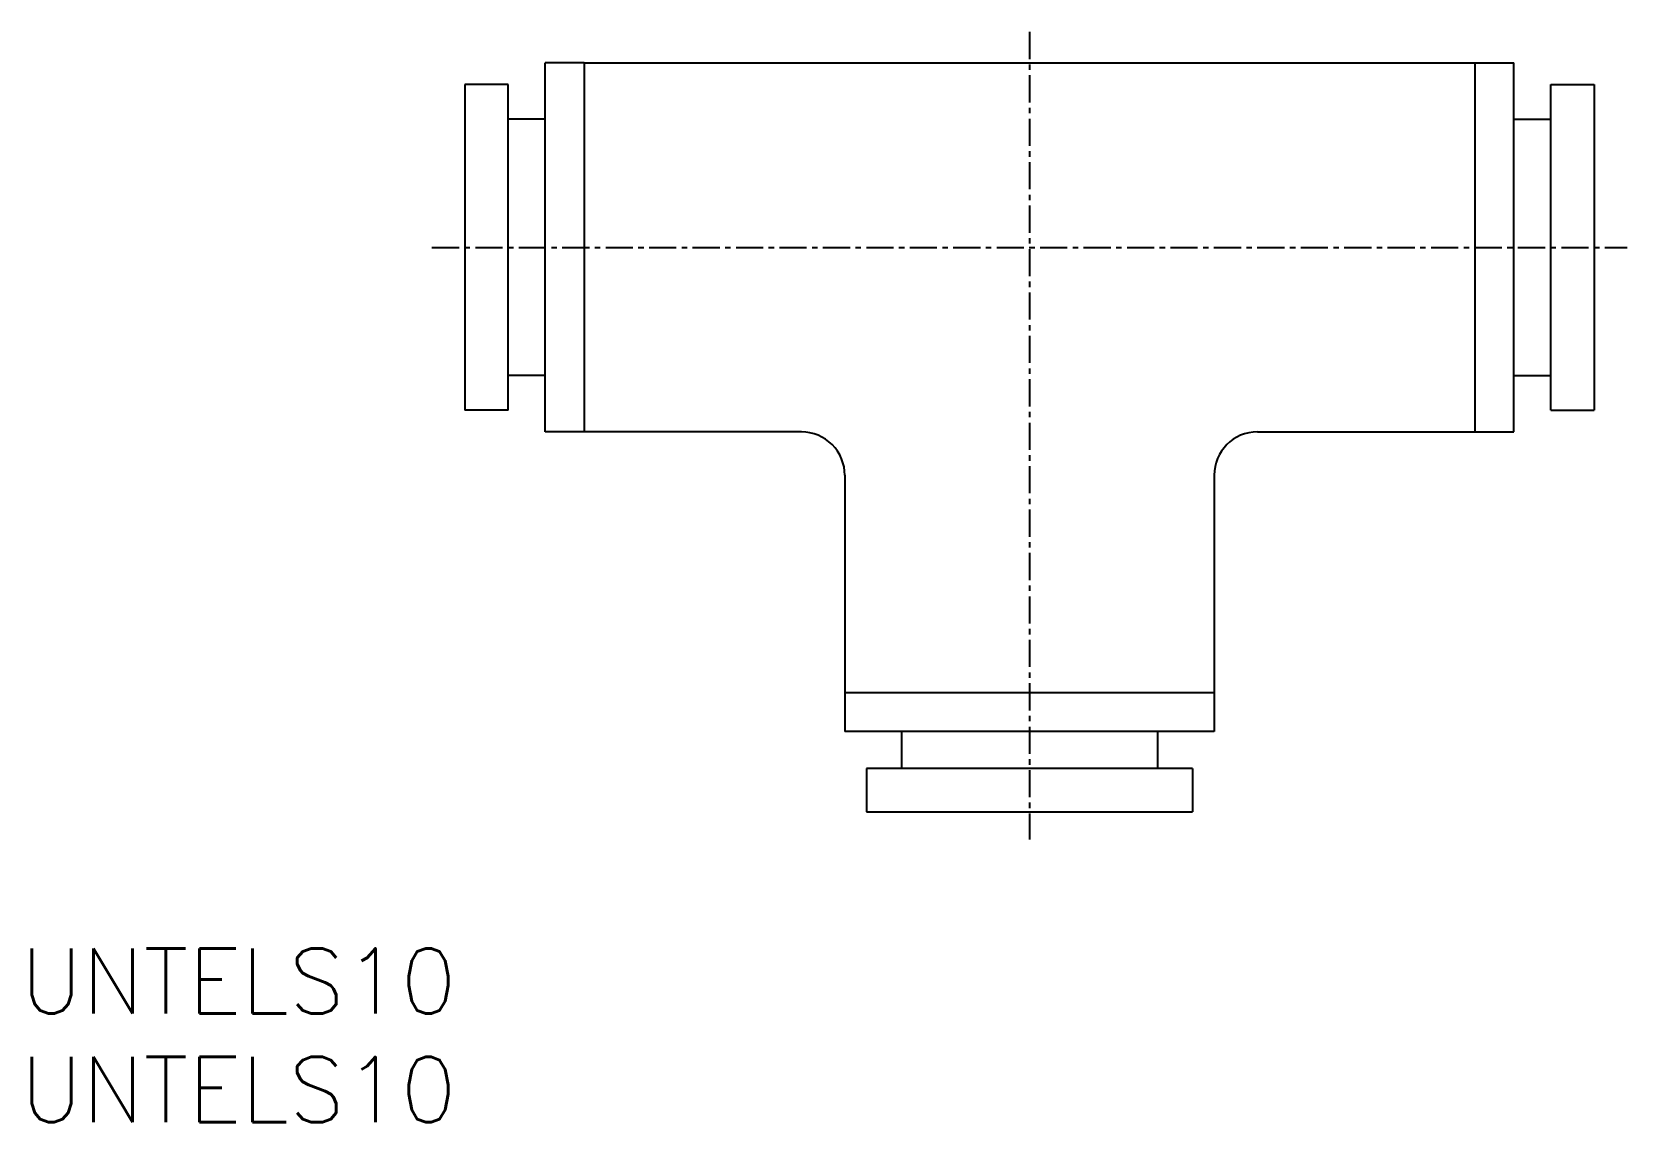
# Model space of a CAD drawing. Extents: x 0.5 to 74, y 0 to 50.2.
import ezdxf

# ---------------------------------------------------------------- set-up
doc = ezdxf.new("R2010")
doc.units = 0
doc.linetypes.add('CENTER', pattern=[2, 1.25, -0.25, 0.25, -0.25])
doc.layers.get('0').update_dxf_attribs({"linetype": 'CONTINUOUS'})
doc.layers.add('CENTER', color=1, linetype='CENTER')
doc.styles.get("Standard").update_dxf_attribs({"font": 'txt.shx'})

# ---------------------------------------------------------------- blocks, each defined once
blk = doc.blocks.new('*U4')
at = {"color": 7, "linetype": 'CONTINUOUS'}
blk.add_text('UNTELS10', height=3, dxfattribs=at).set_placement((0, 0))
blk = doc.blocks.new('*U5')
at = {"color": 7, "linetype": 'CONTINUOUS'}
blk.add_text('UNTELS10', height=3, dxfattribs=at).set_placement((0, 5))

msp = doc.modelspace()

# ---------------------------------------------------------------- linework, layer by layer
at = {"color": 7, "linetype": 'CONTINUOUS'}
for p, q in [((24.145, 31.79), (24.145, 48.79)), ((25.942, 48.79), (24.145, 48.79)), ((25.942, 48.79), (25.942, 31.79)), ((25.942, 48.79), (66.942, 48.79)), ((66.942, 48.79), (68.739, 48.79)), ((66.942, 48.79), (66.942, 31.79)), ((68.739, 31.79), (68.739, 48.79)), ((20.445, 47.79), (20.445, 32.79)), ((22.445, 47.79), (20.445, 47.79)), ((22.445, 32.79), (22.445, 47.79)), ((70.439, 32.79), (70.439, 47.79)), ((70.439, 47.79), (72.439, 47.79)), ((72.439, 47.79), (72.439, 32.79)), ((24.145, 46.19), (22.445, 46.19)), ((68.739, 46.19), (70.439, 46.19)), ((24.145, 34.39), (22.445, 34.39)), ((68.739, 34.39), (70.439, 34.39)), ((22.445, 32.79), (20.445, 32.79)), ((70.439, 32.79), (72.439, 32.79)), ((25.942, 31.79), (24.145, 31.79)), ((35.942, 31.79), (25.942, 31.79)), ((56.942, 31.79), (66.942, 31.79)), ((66.942, 31.79), (68.739, 31.79)), ((37.942, 29.79), (37.942, 19.79)), ((54.942, 29.79), (54.942, 19.79)), ((37.942, 19.79), (37.942, 17.993)), ((37.942, 19.79), (54.942, 19.79)), ((54.942, 19.79), (54.942, 17.993)), ((54.942, 17.993), (37.942, 17.993)), ((40.542, 17.993), (40.542, 16.293)), ((52.342, 17.993), (52.342, 16.293)), ((53.942, 16.293), (38.942, 16.293)), ((38.942, 16.293), (38.942, 14.293)), ((53.942, 16.293), (53.942, 14.293)), ((38.942, 14.293), (53.942, 14.293))]:
    msp.add_line(p, q, dxfattribs=at)
for centre, start, end in [((35.942, 29.79), 359.99999, 90), ((56.942, 29.79), 90, 180)]:
    msp.add_arc(centre, 2, start, end, dxfattribs=at)
at = {"layer": 'CENTER', "color": 1, "linetype": 'CENTER'}
for p, q in [((46.442, 50.213), (46.442, 13.023)), ((18.931, 40.29), (73.955, 40.29))]:
    msp.add_line(p, q, dxfattribs=at)

# ---------------------------------------------------------------- block references
at = {"color": 7, "linetype": 'CONTINUOUS'}
for name in ['*U5', '*U4']:
    msp.add_blockref(name, (0, 0), dxfattribs=at)

doc.saveas('drawing.dxf')
